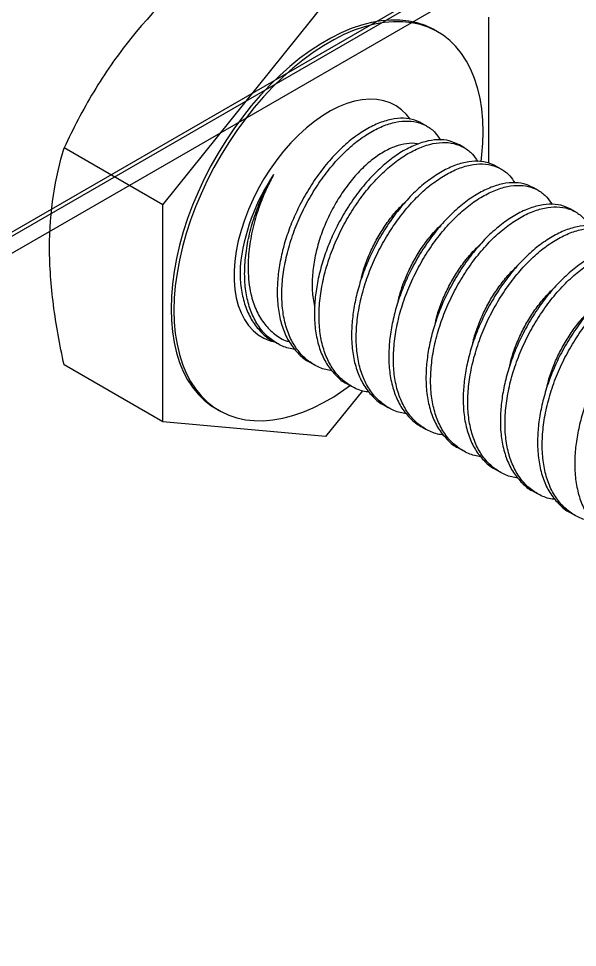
# Model space of a CAD drawing. Extents: x -3.7 to 16.1, y -12.1 to 0.
# Drawn here: x 1.669 to 2.2, y -5.93 to -5.047 of the extents above; entities that cross this region are included whole.
import ezdxf

# ---------------------------------------------------------------- set-up
doc = ezdxf.new("R2010")
doc.units = 0
doc.header["$LTSCALE"] = 0.5
doc.header["$MEASUREMENT"] = 0
doc.layers.add('Hardware', color=242, linetype='CONTINUOUS')
doc.layers.add('Housing', color=150, linetype='CONTINUOUS')

msp = doc.modelspace()

# ---------------------------------------------------------------- linework, layer by layer
at = {"layer": 'Hardware', "linetype": 'Continuous', "lineweight": 25, "transparency": 16777216}
for p, q in [((1.806228, -5.224553), (1.960907, -5.032143)), ((2.115587, -5.046008), (2.115587, -5.184778)), ((2.067548, -5.060026), (2.064786, -5.058432)), ((2.05709, -5.149605), (2.052671, -5.147055)), ((1.806228, -5.224553), (1.71232, -5.170355)), ((2.092445, -5.170011), (2.088026, -5.16746)), ((2.127801, -5.190416), (2.123381, -5.187865)), ((2.163156, -5.210821), (2.158737, -5.20827)), ((1.806228, -5.430829), (1.806228, -5.224553)), ((2.198511, -5.231226), (2.194092, -5.228675)), ((1.910026, -5.353378), (1.914446, -5.355928)), ((1.806228, -5.430829), (1.71232, -5.376631)), ((1.945382, -5.373783), (1.949801, -5.376334)), ((1.980737, -5.394188), (1.985156, -5.396739)), ((1.995827, -5.401257), (1.960907, -5.444695)), ((1.857029, -5.418406), (1.859791, -5.42)), ((2.016092, -5.414593), (2.020512, -5.417144)), ((1.960907, -5.444695), (1.806228, -5.430829)), ((2.051448, -5.434998), (2.055867, -5.437549)), ((2.086803, -5.455404), (2.091222, -5.457954)), ((2.122158, -5.475809), (2.126578, -5.478359)), ((2.157514, -5.496214), (2.161933, -5.498765)), ((2.192869, -5.516619), (2.197288, -5.51917))]:
    msp.add_line(p, q, dxfattribs=at)
at = {"layer": 'Hardware', "linetype": 'Continuous', "lineweight": 25, "transparency": 16777216, "flags": 128}
for points in [[(2.064786, -5.058432), (2.063063, -5.05747), (2.055779, -5.054065), (2.048072, -5.051485), (2.039976, -5.049739), (2.031527, -5.048835), (2.022762, -5.048779), (2.013721, -5.049569), (2.004444, -5.051203), (1.994972, -5.053673), (1.985349, -5.056968), (1.975616, -5.061074), (1.965817, -5.065971), (1.955997, -5.071639), (1.946199, -5.078052), (1.936466, -5.085181), (1.926842, -5.092994), (1.917371, -5.101457), (1.908094, -5.110531), (1.899053, -5.120177), (1.890288, -5.130351), (1.881838, -5.141007), (1.873742, -5.152099), (1.866035, -5.163576), (1.858752, -5.175387), (1.851925, -5.18748), (1.845584, -5.1998), (1.839759, -5.212293), (1.834475, -5.224902), (1.829755, -5.237572), (1.825622, -5.250246), (1.822092, -5.262866), (1.819183, -5.275378), (1.816906, -5.287725), (1.815273, -5.299851), (1.81429, -5.311703), (1.813962, -5.323228), (1.81429, -5.334373), (1.815273, -5.345091), (1.816906, -5.355332), (1.819183, -5.36505), (1.822092, -5.374204), (1.825622, -5.38275), (1.829755, -5.390652), (1.834475, -5.397875), (1.839759, -5.404385), (1.845584, -5.410153), (1.851925, -5.415155), (1.857029, -5.418406)], [(2.110615, -5.155204), (2.110287, -5.144058), (2.109304, -5.133341), (2.10767, -5.1231), (2.105394, -5.113381), (2.102484, -5.104228), (2.098955, -5.095681), (2.094821, -5.087779), (2.090102, -5.080557), (2.084817, -5.074047), (2.078992, -5.068278), (2.072652, -5.063276), (2.065825, -5.059064), (2.058541, -5.05566), (2.050834, -5.053079), (2.042738, -5.051333), (2.034289, -5.050429), (2.025524, -5.050373), (2.016483, -5.051163), (2.007206, -5.052797), (1.997734, -5.055267), (1.988111, -5.058562), (1.978378, -5.062668), (1.968579, -5.067565), (1.958759, -5.073233), (1.948961, -5.079646), (1.939228, -5.086775), (1.929604, -5.094588), (1.920133, -5.103051), (1.910856, -5.112125), (1.901815, -5.121771), (1.89305, -5.131945), (1.8846, -5.142601), (1.876504, -5.153693), (1.868797, -5.16517), (1.861514, -5.176981), (1.854687, -5.189074), (1.848346, -5.201394), (1.842521, -5.213887), (1.837237, -5.226496), (1.832518, -5.239166), (1.828384, -5.25184), (1.824854, -5.264461), (1.821945, -5.276972), (1.819668, -5.289319), (1.818035, -5.301445), (1.817052, -5.313297), (1.816724, -5.324822), (1.817052, -5.335968), (1.818035, -5.346685), (1.819668, -5.356926), (1.821945, -5.366645), (1.824854, -5.375798), (1.828384, -5.384344), (1.832518, -5.392247), (1.837237, -5.399469), (1.842521, -5.405979), (1.848346, -5.411748), (1.854687, -5.416749), (1.861514, -5.420962), (1.868797, -5.424366), (1.876504, -5.426947), (1.8846, -5.428693), (1.89305, -5.429596), (1.901815, -5.429653), (1.910856, -5.428862), (1.920133, -5.427228), (1.929604, -5.424758), (1.939228, -5.421463), (1.948961, -5.417358), (1.958759, -5.41246), (1.968579, -5.406792), (1.978378, -5.40038), (1.98448, -5.396)], [(2.041364, -5.143162), (2.03766, -5.138535), (2.033011, -5.13409), (2.027849, -5.130429), (2.022212, -5.127579), (2.016141, -5.125562), (2.009682, -5.124392), (2.002882, -5.124078), (1.995792, -5.124622), (1.988464, -5.126021), (1.980952, -5.128263), (1.973312, -5.131334), (1.965602, -5.135208), (1.957876, -5.139859), (1.950194, -5.145251), (1.942611, -5.151345), (1.935185, -5.158095), (1.927969, -5.165451), (1.921017, -5.17336), (1.914382, -5.181762), (1.908111, -5.190596), (1.902252, -5.199795), (1.896847, -5.209292), (1.891937, -5.219016), (1.887558, -5.228896), (1.883743, -5.238858), (1.880519, -5.248829), (1.877911, -5.258735), (1.875938, -5.268502), (1.874614, -5.278058), (1.87395, -5.287332), (1.87395, -5.296256), (1.874614, -5.304763), (1.875938, -5.312792), (1.877911, -5.320281), (1.880519, -5.327176), (1.883743, -5.333426), (1.887558, -5.338984), (1.891937, -5.343809), (1.896847, -5.347866), (1.902252, -5.351125), (1.908111, -5.35356), (1.912414, -5.354756)]]:
    msp.add_lwpolyline(points, dxfattribs=at)
at = {"layer": 'Hardware', "linetype": 'Continuous', "lineweight": 25, "transparency": 16777216}
for centre, radius, start, end in [((1.888793, -5.154525), 0.221823, 352.472412, 359.824685), ((2.070575, -5.303296), 0.192057, 145.928786, 173.936756)]:
    msp.add_arc(centre, radius, start, end, dxfattribs=at)
msp.add_open_spline([(1.866999, -4.977944), (1.833261, -5.004552), (1.802197, -5.033395), (1.775844, -5.066176)], degree=3, dxfattribs=at)
for points, knots in [([(1.775844, -5.066176), (1.76928, -5.074341), (1.763014, -5.08273), (1.751235, -5.099683), (1.745694, -5.108281), (1.729986, -5.134394), (1.720733, -5.152228), (1.71232, -5.170355)], [0, 0, 0, 0, 0.25, 0.25, 0.5, 0.5, 1, 1, 1, 1]), ([(2.052669, -5.147057), (2.049579, -5.145606), (2.043333, -5.142674), (2.032266, -5.141768), (2.020232, -5.143537), (2.007554, -5.148165), (1.994606, -5.155376), (1.981655, -5.165069), (1.968984, -5.177165), (1.956926, -5.191388), (1.94594, -5.207211), (1.936684, -5.223444), (1.929147, -5.239678), (1.923254, -5.255712), (1.918798, -5.27199), (1.915924, -5.288049), (1.914796, -5.302092), (1.914932, -5.3161), (1.916619, -5.329998), (1.920771, -5.344308), (1.927022, -5.35679), (1.935379, -5.36656), (1.941617, -5.372186), (1.945376, -5.373778), (1.945383, -5.373781)], [0, 0, 0, 0, 0.0492868, 0.0995933, 0.1502194, 0.2005259, 0.2498974, 0.2992688, 0.3495753, 0.4002014, 0.4505079, 0.4998793, 0.5429159, 0.586723, 0.6308969, 0.6750128, 0.7186494, 0.7499334, 0.7993048, 0.8496113, 0.9002375, 0.950544, 0.9999154, 1, 1, 1, 1]), ([(1.9671, -5.382088), (1.965052, -5.381819), (1.958762, -5.380991), (1.949571, -5.376664), (1.939674, -5.369344), (1.931475, -5.359278), (1.925182, -5.346876), (1.921041, -5.332543), (1.919119, -5.316734), (1.919344, -5.299682), (1.921683, -5.281601), (1.926147, -5.262975), (1.932554, -5.244513), (1.940701, -5.226699), (1.95036, -5.209763), (1.961345, -5.193938), (1.973403, -5.179715), (1.986075, -5.167619), (1.999025, -5.157927), (2.011975, -5.150713), (2.024647, -5.146095), (2.036702, -5.14429), (2.0477, -5.145332), (2.057319, -5.149225), (2.064984, -5.154967), (2.06851, -5.160462), (2.070053, -5.162867)], [0, 0, 0, 0, 0.0205307, 0.0630589, 0.1055871, 0.1489208, 0.1925298, 0.2358635, 0.2783917, 0.3209474, 0.3643093, 0.4079461, 0.4513062, 0.4937246, 0.5362528, 0.5795865, 0.6231955, 0.6665292, 0.7090574, 0.7515856, 0.7949193, 0.8385283, 0.881862, 0.9243903, 0.9669185, 1, 1, 1, 1]), ([(2.088025, -5.167462), (2.084934, -5.166011), (2.078688, -5.163079), (2.067621, -5.162173), (2.055587, -5.163942), (2.042909, -5.16857), (2.029961, -5.175781), (2.01701, -5.185474), (2.004339, -5.19757), (1.992281, -5.211793), (1.981296, -5.227617), (1.97204, -5.243849), (1.964502, -5.260083), (1.95861, -5.276117), (1.954154, -5.292395), (1.95128, -5.308454), (1.950152, -5.322497), (1.950288, -5.336505), (1.951975, -5.350404), (1.956126, -5.364713), (1.962377, -5.377196), (1.970734, -5.386965), (1.976972, -5.392591), (1.980732, -5.394183), (1.980738, -5.394186)], [0, 0, 0, 0, 0.0492868, 0.0995933, 0.1502194, 0.2005259, 0.2498974, 0.2992688, 0.3495753, 0.4002014, 0.4505079, 0.4998793, 0.5429159, 0.586723, 0.6308969, 0.6750128, 0.7186494, 0.7499334, 0.7993048, 0.8496113, 0.9002375, 0.950544, 0.9999154, 1, 1, 1, 1]), ([(1.698504, -5.265519), (1.698504, -5.248055), (1.699841, -5.231143), (1.70468, -5.19952), (1.70815, -5.18463), (1.71232, -5.170355)], [0, 0, 0, 0, 0.5, 0.5, 1, 1, 1, 1]), ([(2.04873, -5.166874), (2.048451, -5.166772), (2.045243, -5.165596), (2.03798, -5.166045), (2.02724, -5.168513), (2.0159, -5.173916), (2.004336, -5.181861), (1.993029, -5.192157), (1.982426, -5.204589), (1.972789, -5.218614), (1.964333, -5.233926), (1.957343, -5.250035), (1.952214, -5.266593), (1.948982, -5.283019), (1.94789, -5.298785), (1.948285, -5.311585), (1.949949, -5.318428), (1.950541, -5.320865)], [0, 0, 0, 0, 0.0073029, 0.0840455, 0.1588507, 0.2336557, 0.3083975, 0.3831252, 0.4565504, 0.5299757, 0.6027014, 0.6754139, 0.7474584, 0.8195033, 0.8902002, 0.960894, 1, 1, 1, 1]), ([(2.002455, -5.402493), (2.000407, -5.402224), (1.994117, -5.401396), (1.984927, -5.397069), (1.975029, -5.389749), (1.96683, -5.379683), (1.960537, -5.367281), (1.956396, -5.352948), (1.954475, -5.337139), (1.9547, -5.320087), (1.957038, -5.302006), (1.961502, -5.28338), (1.96791, -5.264918), (1.976056, -5.247104), (1.985715, -5.230168), (1.9967, -5.214343), (2.008758, -5.20012), (2.02143, -5.188025), (2.03438, -5.178333), (2.04733, -5.171118), (2.060002, -5.166501), (2.072057, -5.164695), (2.083055, -5.165737), (2.092674, -5.169631), (2.10034, -5.175372), (2.103866, -5.180867), (2.105408, -5.183272)], [0, 0, 0, 0, 0.0205307, 0.0630589, 0.1055871, 0.1489208, 0.1925298, 0.2358635, 0.2783917, 0.3209474, 0.3643093, 0.4079461, 0.4513062, 0.4937246, 0.5362528, 0.5795865, 0.6231955, 0.6665292, 0.7090574, 0.7515856, 0.7949193, 0.8385283, 0.881862, 0.9243903, 0.9669185, 1, 1, 1, 1]), ([(2.12338, -5.187867), (2.120289, -5.186416), (2.114043, -5.183485), (2.102977, -5.182579), (2.090942, -5.184347), (2.078265, -5.188975), (2.065316, -5.196187), (2.052366, -5.205879), (2.039694, -5.217975), (2.027636, -5.232198), (2.016651, -5.248022), (2.007395, -5.264254), (1.999857, -5.280489), (1.993965, -5.296522), (1.989509, -5.3128), (1.986635, -5.328859), (1.985507, -5.342902), (1.985643, -5.35691), (1.98733, -5.370809), (1.991482, -5.385118), (1.997733, -5.397601), (2.006089, -5.40737), (2.012328, -5.412996), (2.016087, -5.414588), (2.016093, -5.414591)], [0, 0, 0, 0, 0.0492868, 0.0995933, 0.1502194, 0.2005259, 0.2498974, 0.2992688, 0.3495753, 0.4002014, 0.4505079, 0.4998793, 0.5429159, 0.586723, 0.6308969, 0.6750128, 0.7186494, 0.7499334, 0.7993048, 0.8496113, 0.9002375, 0.950544, 0.9999154, 1, 1, 1, 1]), ([(2.03781, -5.422898), (2.035762, -5.422629), (2.029472, -5.421801), (2.020282, -5.417475), (2.010385, -5.410154), (2.002186, -5.400088), (1.995892, -5.387686), (1.991752, -5.373353), (1.98983, -5.357544), (1.990055, -5.340492), (1.992393, -5.322411), (1.996858, -5.303786), (2.003265, -5.285324), (2.011412, -5.267509), (2.021071, -5.250573), (2.032056, -5.234748), (2.044114, -5.220526), (2.056785, -5.20843), (2.069735, -5.198738), (2.082685, -5.191523), (2.095358, -5.186906), (2.107412, -5.1851), (2.11841, -5.186143), (2.128029, -5.190036), (2.135695, -5.195778), (2.139221, -5.201273), (2.140764, -5.203677)], [0, 0, 0, 0, 0.0205307, 0.0630589, 0.1055871, 0.1489208, 0.1925298, 0.2358635, 0.2783917, 0.3209474, 0.3643093, 0.4079461, 0.4513062, 0.4937246, 0.5362528, 0.5795865, 0.6231955, 0.6665292, 0.7090574, 0.7515856, 0.7949193, 0.8385283, 0.881862, 0.9243903, 0.9669185, 1, 1, 1, 1]), ([(1.931744, -5.361683), (1.929696, -5.361413), (1.923406, -5.360586), (1.914216, -5.356259), (1.904319, -5.348938), (1.89612, -5.338872), (1.889826, -5.326471), (1.885685, -5.312138), (1.883764, -5.296329), (1.883989, -5.279276), (1.886328, -5.261197), (1.890788, -5.242567), (1.897211, -5.22412), (1.904318, -5.208421), (1.909481, -5.19926), (1.911486, -5.195702)], [0, 0, 0, 0, 0.0394311, 0.1211105, 0.20279, 0.2860163, 0.3697716, 0.4529979, 0.5346774, 0.6164096, 0.6996901, 0.7834987, 0.8667758, 0.9482442, 1, 1, 1, 1]), ([(1.911486, -5.195702), (1.909319, -5.199862), (1.904976, -5.208195), (1.899482, -5.22123), (1.894117, -5.236646), (1.889739, -5.254393), (1.887444, -5.271744), (1.887045, -5.286264), (1.887785, -5.298112), (1.889952, -5.311062), (1.894368, -5.324369), (1.901603, -5.33703), (1.911092, -5.346695), (1.919431, -5.35257), (1.925091, -5.354093), (1.926424, -5.354452)], [0, 0, 0, 0, 0.0656542, 0.131516, 0.197161, 0.2950932, 0.3930255, 0.4578814, 0.522943, 0.5877879, 0.6841986, 0.7806095, 0.8756564, 0.9706969, 1, 1, 1, 1]), ([(2.158735, -5.208272), (2.155645, -5.206822), (2.149399, -5.20389), (2.138332, -5.202984), (2.126298, -5.204753), (2.11362, -5.20938), (2.100672, -5.216592), (2.087721, -5.226284), (2.07505, -5.23838), (2.062992, -5.252603), (2.052006, -5.268427), (2.04275, -5.284659), (2.035213, -5.300894), (2.02932, -5.316927), (2.024864, -5.333205), (2.02199, -5.349264), (2.020862, -5.363307), (2.020999, -5.377315), (2.022686, -5.391214), (2.026837, -5.405523), (2.033088, -5.418006), (2.041445, -5.427775), (2.047683, -5.433401), (2.051442, -5.434993), (2.051449, -5.434996)], [0, 0, 0, 0, 0.0492868, 0.0995933, 0.1502194, 0.2005259, 0.2498974, 0.2992688, 0.3495753, 0.4002014, 0.4505079, 0.4998793, 0.5429159, 0.586723, 0.6308969, 0.6750128, 0.7186494, 0.7499334, 0.7993048, 0.8496113, 0.9002375, 0.950544, 0.9999154, 1, 1, 1, 1]), ([(2.073166, -5.443304), (2.071118, -5.443034), (2.064828, -5.442206), (2.055637, -5.43788), (2.04574, -5.430559), (2.037541, -5.420493), (2.031248, -5.408091), (2.027107, -5.393759), (2.025185, -5.377949), (2.025411, -5.360897), (2.027749, -5.342817), (2.032213, -5.324191), (2.03862, -5.305729), (2.046767, -5.287914), (2.056426, -5.270978), (2.067411, -5.255154), (2.079469, -5.240931), (2.092141, -5.228835), (2.105091, -5.219143), (2.118041, -5.211929), (2.130713, -5.207311), (2.142768, -5.205505), (2.153766, -5.206548), (2.163385, -5.210441), (2.17105, -5.216183), (2.174576, -5.221678), (2.176119, -5.224082)], [0, 0, 0, 0, 0.0205307, 0.0630589, 0.1055871, 0.1489208, 0.1925298, 0.2358635, 0.2783917, 0.3209474, 0.3643093, 0.4079461, 0.4513062, 0.4937246, 0.5362528, 0.5795865, 0.6231955, 0.6665292, 0.7090574, 0.7515856, 0.7949193, 0.8385283, 0.881862, 0.9243903, 0.9669185, 1, 1, 1, 1]), ([(1.994659, -5.29532), (1.99494, -5.293978), (1.996185, -5.288029), (1.999866, -5.277508), (2.005592, -5.264193), (2.012549, -5.251508), (2.020445, -5.239692), (2.02887, -5.229207), (2.034795, -5.223585), (2.037619, -5.220905)], [0, 0, 0, 0, 0.0471346, 0.2090283, 0.3678932, 0.5267581, 0.6886518, 0.8515813, 1, 1, 1, 1]), ([(2.194091, -5.228678), (2.191, -5.227227), (2.184754, -5.224295), (2.173688, -5.223389), (2.161653, -5.225158), (2.148975, -5.229785), (2.136027, -5.236997), (2.123076, -5.24669), (2.110405, -5.258785), (2.098347, -5.273008), (2.087362, -5.288832), (2.078106, -5.305065), (2.070568, -5.321299), (2.064676, -5.337332), (2.06022, -5.35361), (2.057346, -5.369669), (2.056218, -5.383712), (2.056354, -5.39772), (2.058041, -5.411619), (2.062192, -5.425929), (2.068443, -5.438411), (2.0768, -5.448181), (2.083038, -5.453806), (2.086798, -5.455399), (2.086804, -5.455401)], [0, 0, 0, 0, 0.0492868, 0.0995933, 0.1502194, 0.2005259, 0.2498974, 0.2992688, 0.3495753, 0.4002014, 0.4505079, 0.4998793, 0.5429159, 0.586723, 0.6308969, 0.6750128, 0.7186494, 0.7499334, 0.7993048, 0.8496113, 0.9002375, 0.950544, 0.9999154, 1, 1, 1, 1]), ([(2.108521, -5.463709), (2.106473, -5.463439), (2.100183, -5.462611), (2.090993, -5.458285), (2.081095, -5.450964), (2.072896, -5.440898), (2.066603, -5.428497), (2.062462, -5.414164), (2.060541, -5.398355), (2.060766, -5.381302), (2.063104, -5.363222), (2.067568, -5.344596), (2.073976, -5.326134), (2.082122, -5.30832), (2.091781, -5.291383), (2.102766, -5.275559), (2.114824, -5.261336), (2.127496, -5.24924), (2.140446, -5.239548), (2.153396, -5.232334), (2.166068, -5.227716), (2.178123, -5.225911), (2.189121, -5.226953), (2.19874, -5.230846), (2.206406, -5.236588), (2.209932, -5.242083), (2.211474, -5.244487)], [0, 0, 0, 0, 0.0205307, 0.0630589, 0.1055871, 0.1489208, 0.1925298, 0.2358635, 0.2783917, 0.3209474, 0.3643093, 0.4079461, 0.4513062, 0.4937246, 0.5362528, 0.5795865, 0.6231955, 0.6665292, 0.7090574, 0.7515856, 0.7949193, 0.8385283, 0.881862, 0.9243903, 0.9669185, 1, 1, 1, 1]), ([(2.030014, -5.315725), (2.030295, -5.314384), (2.03154, -5.308435), (2.035221, -5.297913), (2.040947, -5.284598), (2.047904, -5.271913), (2.0558, -5.260097), (2.064226, -5.249612), (2.07015, -5.24399), (2.072974, -5.24131)], [0, 0, 0, 0, 0.0471346, 0.2090283, 0.3678932, 0.5267581, 0.6886518, 0.8515813, 1, 1, 1, 1]), ([(2.229446, -5.249083), (2.226355, -5.247632), (2.220109, -5.2447), (2.209043, -5.243794), (2.197008, -5.245563), (2.184331, -5.25019), (2.171382, -5.257402), (2.158432, -5.267095), (2.14576, -5.27919), (2.133702, -5.293413), (2.122717, -5.309237), (2.113461, -5.32547), (2.105923, -5.341704), (2.100031, -5.357737), (2.095575, -5.374015), (2.092701, -5.390075), (2.091573, -5.404118), (2.091709, -5.418126), (2.093396, -5.432024), (2.097548, -5.446334), (2.103799, -5.458816), (2.112155, -5.468586), (2.118394, -5.474212), (2.122153, -5.475804), (2.122159, -5.475806)], [0, 0, 0, 0, 0.0492868, 0.0995933, 0.1502194, 0.2005259, 0.2498974, 0.2992688, 0.3495753, 0.4002014, 0.4505079, 0.4998793, 0.5429159, 0.586723, 0.6308969, 0.6750128, 0.7186494, 0.7499334, 0.7993048, 0.8496113, 0.9002375, 0.950544, 0.9999154, 1, 1, 1, 1]), ([(2.143876, -5.484114), (2.141828, -5.483844), (2.135538, -5.483017), (2.126348, -5.47869), (2.116451, -5.471369), (2.108252, -5.461303), (2.101958, -5.448902), (2.097818, -5.434569), (2.095896, -5.41876), (2.096121, -5.401707), (2.098459, -5.383627), (2.102924, -5.365001), (2.109331, -5.346539), (2.117478, -5.328725), (2.127137, -5.311788), (2.138122, -5.295964), (2.15018, -5.281741), (2.162851, -5.269645), (2.175801, -5.259953), (2.188751, -5.252739), (2.201424, -5.248121), (2.213478, -5.246316), (2.224476, -5.247358), (2.234095, -5.251251), (2.241761, -5.256993), (2.245287, -5.262488), (2.24683, -5.264892)], [0, 0, 0, 0, 0.0205307, 0.0630589, 0.1055871, 0.1489208, 0.1925298, 0.2358635, 0.2783917, 0.3209474, 0.3643093, 0.4079461, 0.4513062, 0.4937246, 0.5362528, 0.5795865, 0.6231955, 0.6665292, 0.7090574, 0.7515856, 0.7949193, 0.8385283, 0.881862, 0.9243903, 0.9669185, 1, 1, 1, 1]), ([(2.06537, -5.33613), (2.06565, -5.334789), (2.066896, -5.32884), (2.070577, -5.318318), (2.076302, -5.305003), (2.08326, -5.292318), (2.091155, -5.280502), (2.099581, -5.270017), (2.105506, -5.264395), (2.10833, -5.261715)], [0, 0, 0, 0, 0.0471346, 0.2090283, 0.3678932, 0.5267581, 0.6886518, 0.8515813, 1, 1, 1, 1]), ([(1.71232, -5.376631), (1.708121, -5.357412), (1.704609, -5.338216), (1.699804, -5.301037), (1.698504, -5.28297), (1.698504, -5.265519)], [0, 0, 0, 0, 0.5, 0.5, 1, 1, 1, 1]), ([(2.264801, -5.269488), (2.261711, -5.268037), (2.255465, -5.265105), (2.244398, -5.264199), (2.232364, -5.265968), (2.219686, -5.270595), (2.206738, -5.277807), (2.193787, -5.2875), (2.181116, -5.299596), (2.169058, -5.313819), (2.158072, -5.329642), (2.148816, -5.345875), (2.141279, -5.362109), (2.135386, -5.378143), (2.13093, -5.394421), (2.128056, -5.41048), (2.126928, -5.424523), (2.127065, -5.438531), (2.128752, -5.452429), (2.132903, -5.466739), (2.139154, -5.479221), (2.147511, -5.488991), (2.153749, -5.494617), (2.157508, -5.496209), (2.157515, -5.496212)], [0, 0, 0, 0, 0.0492868, 0.0995933, 0.1502194, 0.2005259, 0.2498974, 0.2992688, 0.3495753, 0.4002014, 0.4505079, 0.4998793, 0.5429159, 0.586723, 0.6308969, 0.6750128, 0.7186494, 0.7499334, 0.7993048, 0.8496113, 0.9002375, 0.950544, 0.9999154, 1, 1, 1, 1]), ([(2.179232, -5.504519), (2.177184, -5.50425), (2.170894, -5.503422), (2.161703, -5.499095), (2.151806, -5.491775), (2.143607, -5.481709), (2.137314, -5.469307), (2.133173, -5.454974), (2.131251, -5.439165), (2.131477, -5.422113), (2.133815, -5.404032), (2.138279, -5.385406), (2.144686, -5.366944), (2.152833, -5.34913), (2.162492, -5.332193), (2.173477, -5.316369), (2.185535, -5.302146), (2.198207, -5.29005), (2.211157, -5.280358), (2.224107, -5.273144), (2.236779, -5.268526), (2.248834, -5.266721), (2.259832, -5.267763), (2.269451, -5.271656), (2.277116, -5.277398), (2.280642, -5.282893), (2.282185, -5.285298)], [0, 0, 0, 0, 0.0205307, 0.0630589, 0.1055871, 0.1489208, 0.1925298, 0.2358635, 0.2783917, 0.3209474, 0.3643093, 0.4079461, 0.4513062, 0.4937246, 0.5362528, 0.5795865, 0.6231955, 0.6665292, 0.7090574, 0.7515856, 0.7949193, 0.8385283, 0.881862, 0.9243903, 0.9669185, 1, 1, 1, 1]), ([(1.879593, -5.28301), (1.879571, -5.286564), (1.879516, -5.295725), (1.881284, -5.309583), (1.88541, -5.323906), (1.891668, -5.336385), (1.900023, -5.346155), (1.906262, -5.351781), (1.910021, -5.353373), (1.910027, -5.353375)], [0, 0, 0, 0, 0.1111921, 0.2866723, 0.4654758, 0.6454155, 0.8242191, 0.9996992, 1, 1, 1, 1]), ([(2.100725, -5.356535), (2.101006, -5.355194), (2.102251, -5.349245), (2.105932, -5.338723), (2.111658, -5.325409), (2.118615, -5.312723), (2.126511, -5.300908), (2.134936, -5.290422), (2.140861, -5.2848), (2.143685, -5.28212)], [0, 0, 0, 0, 0.0471346, 0.2090283, 0.3678932, 0.5267581, 0.6886518, 0.8515813, 1, 1, 1, 1]), ([(2.300157, -5.289893), (2.297066, -5.288442), (2.29082, -5.28551), (2.279754, -5.284604), (2.267719, -5.286373), (2.255041, -5.291001), (2.242093, -5.298212), (2.229142, -5.307905), (2.216471, -5.320001), (2.204413, -5.334224), (2.193428, -5.350048), (2.184172, -5.36628), (2.176634, -5.382514), (2.170742, -5.398548), (2.166286, -5.414826), (2.163412, -5.430885), (2.162284, -5.444928), (2.16242, -5.458936), (2.164107, -5.472834), (2.168258, -5.487144), (2.174509, -5.499627), (2.182866, -5.509396), (2.189104, -5.515022), (2.192864, -5.516614), (2.19287, -5.516617)], [0, 0, 0, 0, 0.0492868, 0.0995933, 0.1502194, 0.2005259, 0.2498974, 0.2992688, 0.3495753, 0.4002014, 0.4505079, 0.4998793, 0.5429159, 0.586723, 0.6308969, 0.6750128, 0.7186494, 0.7499334, 0.7993048, 0.8496113, 0.9002375, 0.950544, 0.9999154, 1, 1, 1, 1]), ([(2.214587, -5.524924), (2.212539, -5.524655), (2.206249, -5.523827), (2.197059, -5.5195), (2.187161, -5.51218), (2.178962, -5.502114), (2.172669, -5.489712), (2.168528, -5.475379), (2.166607, -5.45957), (2.166832, -5.442518), (2.16917, -5.424437), (2.173634, -5.405811), (2.180042, -5.387349), (2.188188, -5.369535), (2.197847, -5.352599), (2.208832, -5.336774), (2.220891, -5.322551), (2.233562, -5.310456), (2.246512, -5.300764), (2.259462, -5.293549), (2.272134, -5.288932), (2.284189, -5.287126), (2.295187, -5.288168), (2.304806, -5.292062), (2.312472, -5.297803), (2.315998, -5.303298), (2.31754, -5.305703)], [0, 0, 0, 0, 0.0205307, 0.0630589, 0.1055871, 0.1489208, 0.1925298, 0.2358635, 0.2783917, 0.3209474, 0.3643093, 0.4079461, 0.4513062, 0.4937246, 0.5362528, 0.5795865, 0.6231955, 0.6665292, 0.7090574, 0.7515856, 0.7949193, 0.8385283, 0.881862, 0.9243903, 0.9669185, 1, 1, 1, 1]), ([(2.13608, -5.376941), (2.136361, -5.375599), (2.137606, -5.36965), (2.141287, -5.359128), (2.147013, -5.345814), (2.15397, -5.333129), (2.161866, -5.321313), (2.170292, -5.310827), (2.176216, -5.305205), (2.179041, -5.302525)], [0, 0, 0, 0, 0.0471346, 0.2090283, 0.3678932, 0.5267581, 0.6886518, 0.8515813, 1, 1, 1, 1]), ([(2.335512, -5.310298), (2.332421, -5.308847), (2.326175, -5.305916), (2.315109, -5.30501), (2.303074, -5.306778), (2.290397, -5.311406), (2.277448, -5.318618), (2.264498, -5.32831), (2.251826, -5.340406), (2.239768, -5.354629), (2.228783, -5.370453), (2.219527, -5.386685), (2.211989, -5.40292), (2.206097, -5.418953), (2.201641, -5.435231), (2.198767, -5.45129), (2.197639, -5.465333), (2.197775, -5.479341), (2.199462, -5.49324), (2.203614, -5.507549), (2.209865, -5.520032), (2.218221, -5.529801), (2.22446, -5.535427), (2.228219, -5.537019), (2.228225, -5.537022)], [0, 0, 0, 0, 0.0492868, 0.0995933, 0.1502194, 0.2005259, 0.2498974, 0.2992688, 0.3495753, 0.4002014, 0.4505079, 0.4998793, 0.5429159, 0.586723, 0.6308969, 0.6750128, 0.7186494, 0.7499334, 0.7993048, 0.8496113, 0.9002375, 0.950544, 0.9999154, 1, 1, 1, 1]), ([(2.171436, -5.397346), (2.171716, -5.396004), (2.172962, -5.390055), (2.176643, -5.379533), (2.182368, -5.366219), (2.189326, -5.353534), (2.197221, -5.341718), (2.205647, -5.331233), (2.211572, -5.325611), (2.214396, -5.322931)], [0, 0, 0, 0, 0.0471346, 0.2090283, 0.3678932, 0.5267581, 0.6886518, 0.8515813, 1, 1, 1, 1])]:
    msp.add_open_spline(points, degree=3, knots=knots, dxfattribs=at)
at = {"layer": 'Housing', "linetype": 'Continuous', "lineweight": 25, "transparency": 16777216}
for p, q in [((0.530732, -5.907502), (7.589525, -1.83303)), ((0.533549, -5.901794), (7.585989, -1.830989)), ((0.51952, -5.930302), (7.596596, -1.845278))]:
    msp.add_line(p, q, dxfattribs=at)

doc.saveas('drawing.dxf')
